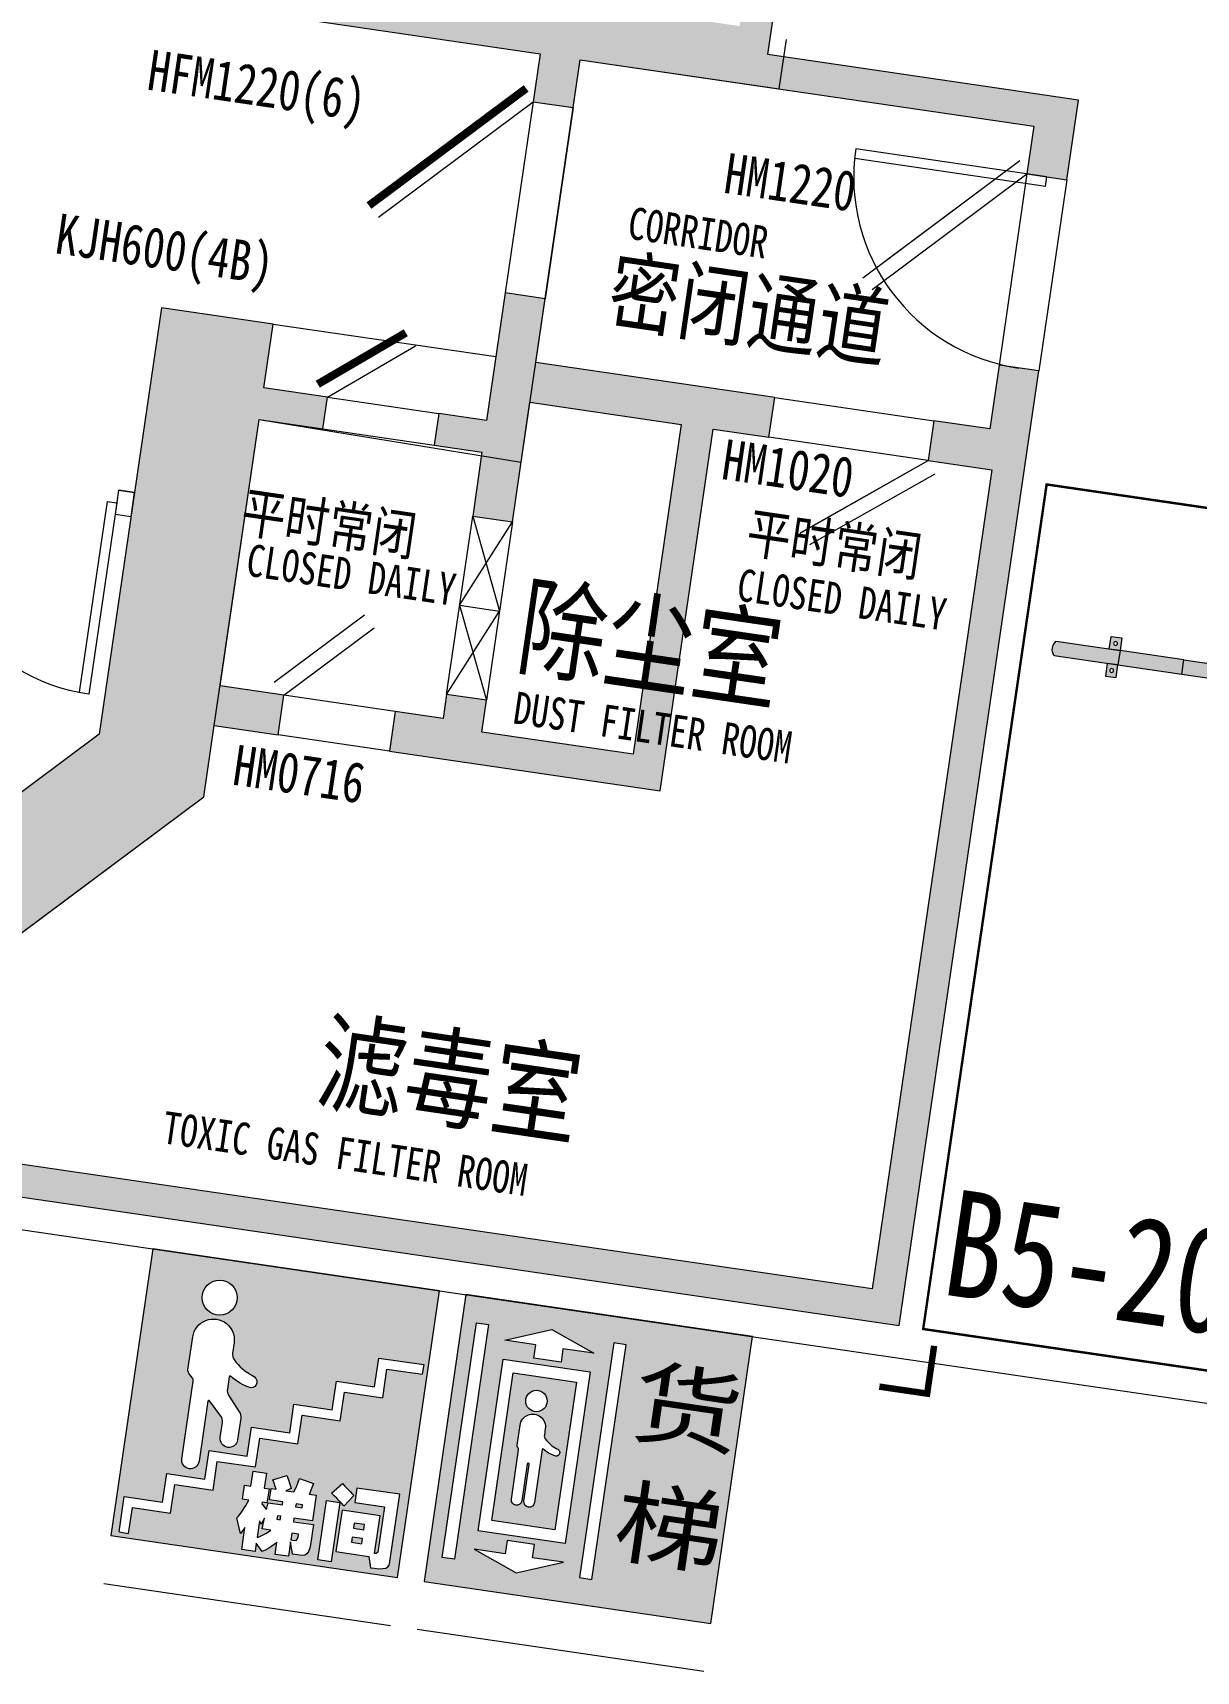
# Model space of a CAD drawing. Header units: inches. Extents: x -414268 to 632271, y -366004 to 318730.
# Drawn here: x -250491 to -243262, y 193928 to 204102 of the extents above; entities that cross this region are included whole.
import ezdxf

# ---------------------------------------------------------------- set-up
doc = ezdxf.new("R2010")
doc.units = ezdxf.units.IN
doc.header["$LTSCALE"] = 1200
doc.header["$MEASUREMENT"] = 0
doc.layers.get('0').update_dxf_attribs({"linetype": 'CONTINUOUS', "lineweight": 0})
for name, color, linetype, lineweight in [('0--PAI--', 7, 'CONTINUOUS', 0), ('0--PAI--BLUE', 5, 'CONTINUOUS', 0), ('0--底牌颜色', 5, 'CONTINUOUS', 0), ('0--挡车架', 7, 'CONTINUOUS', 0), ('0--灯箱字(黄底黑字)', 7, 'CONTINUOUS', 0), ('0--立面标', 7, 'CONTINUOUS', 0), ('0--路缘线', 1, 'CONTINUOUS', 0), ('0－－车位', 4, 'CONTINUOUS', 0), ('0－－车位号码', 7, 'CONTINUOUS', 0), ('7', 7, 'CONTINUOUS', 0), ('COL-HATCH', 7, 'CONTINUOUS', 0), ('COLUMN', 7, 'CONTINUOUS', 0), ('EN-TEXT', 7, 'CONTINUOUS', 0), ('HATCH', 7, 'CONTINUOUS', 0), ('PUB_TEXT', 7, 'CONTINUOUS', 0), ('RF-DOOR', 7, 'CONTINUOUS', 0), ('WALL', 7, 'CONTINUOUS', 0), ('WINDOW', 7, 'CONTINUOUS', 0), ('WINDOW_TEXT', 7, 'CONTINUOUS', 0)]:
    doc.layers.add(name, color=color, linetype=linetype, lineweight=lineweight)
doc.styles.add('-文鼎特粗黑简', font='simhei.ttf', dxfattribs={"width": 0.5})
doc.styles.add('-黑体', font='simhei.ttf', dxfattribs={"width": 0.8})

# ---------------------------------------------------------------- blocks, each defined once
blk = doc.blocks.new('_A1OSQ')
for p, q in [((0.44999999999982, 0), (0.44999999999982, 0.9969278574199233)), ((0.4999999999998, 0), (0.4999999999998, 1.0000000000004)), ((0.44999999999982, 0), (0.4999999999998, 0))]:
    blk.add_line(p, q)
blk.add_arc((0.5000000000002001, 0), 1.0000000000004, 90.0000000000229, 180)
blk = doc.blocks.new('_A1LBT')
for p, q in [((0.44999999999982, 0), (0.44999999999982, 0.9969278574199233)), ((0.4999999999998, 0), (0.4999999999998, 1.0000000000004)), ((0.44999999999982, 0), (0.4999999999998, 0))]:
    blk.add_line(p, q)
blk.add_arc((0.5000000000002001, 0), 1.0000000000004, 90.0000000000229, 180)
blk = doc.blocks.new('A$C6F4820FC')
at = {"layer": '0--挡车架'}
h = blk.add_hatch(color=256, dxfattribs=at)
h.paths.add_polyline_path([(1617.474230922457, 169.3952663332057), (1684.499301437642, 169.3952663332057), (1684.499301437642, 248.7905199443812), (1617.474230922457, 248.7905199443812)])
h.paths.add_polyline_path([(1638.848788944474, 209.0928931387934, -1), (1663.124743415625, 209.0928931387934, -1)], flags=16)
h.paths.add_polyline_path([(1617.474230922457, 1.272001827601343e-05), (1684.499301437642, 1.272001827601343e-05), (1684.499301437642, 79.39526633119387), (1617.474230922457, 79.39526633119384)])
h.paths.add_polyline_path([(1638.848788944473, 39.69763952560606, -1), (1663.124743415624, 39.69763952560606, -1)], flags=16)
h.paths.add_polyline_path([(351.069134268579, 248.7905199443813), (351.0691342685791, 169.3952663332057), (418.0942047837639, 169.3952663332057), (418.0942047837638, 248.7905199443812)])
h.paths.add_polyline_path([(396.7196467617473, 209.0928931387934, 1), (372.4436922905957, 209.0928931387934, 1)], flags=16)
h.paths.add_polyline_path([(418.0942047837639, 79.39526633119387), (351.0691342685791, 79.39526633119387), (351.0691342685791, 1.272001827601343e-05), (418.0942047837639, 1.272001827601343e-05)])
h.paths.add_polyline_path([(372.4436922905957, 39.69763952560606, -1), (396.7196467617473, 39.69763952560606, -1)], flags=16)
h = blk.add_hatch(color=256, dxfattribs=at)
h.paths.add_polyline_path([(2017.784217856827, 79.3952663297232, 0.3952043560108401), (2017.78421785311, 169.3952663332057), (1617.474230922457, 169.3952663332057), (1617.474230922458, 79.39526633119387), (1684.499301437642, 79.39526633119385)])
h.paths.add_polyline_path([(818.9364171714836, 169.3952663332057), (818.9364171714836, 79.39526633119385), (1216.632018534735, 79.39526633119385), (1216.632018534736, 169.3952663332057)])
h.paths.add_polyline_path([(418.094204783764, 79.39526633119385), (418.0942047837638, 169.3952663332057), (351.0691342685791, 169.3952663332057), (17.78421785310638, 169.395266333202, 0.3952043560108128), (17.78421784939219, 79.39526632972411)])
h = blk.add_hatch(color=40, dxfattribs=at)
h.paths.add_polyline_path([(1216.632018534736, 169.3952663332056), (1216.632018534735, 79.39526633119385), (1617.474230922457, 79.39526633119385), (1617.474230922457, 169.3952663332056)])
h.paths.add_polyline_path([(818.9364171714836, 79.39526633119385), (818.9364171714836, 169.3952663332057), (418.0942047837639, 169.3952663332057), (418.0942047837639, 79.39526633119385)])
for p, q in [((17.78421785310638, 169.395266333202), (418.0942047837639, 169.3952663332057)), ((818.9364171714838, 169.3952663332057), (1216.632018534736, 169.3952663332057)), ((1617.474230922457, 169.3952663332057), (2017.78421785311, 169.3952663332057)), ((17.78421784939155, 79.39526632972411), (418.0942047837639, 79.39526633119385)), ((818.9364171714838, 79.39526633119385), (1216.632018534735, 79.39526633119385)), ((1617.474230922457, 79.39526633119385), (2017.784217856827, 79.3952663297232))]:
    blk.add_line(p, q, dxfattribs=at)
for points in [[(418.0942047837639, 169.3952663332057), (351.0691342685791, 169.3952663332057), (351.0691342685791, 248.7905199443812), (418.0942047837639, 248.7905199443812)], [(1617.474230922457, 169.3952663332057), (1684.499301437642, 169.3952663332057), (1684.499301437642, 248.7905199443812), (1617.474230922457, 248.7905199443812)], [(418.0942047837639, 79.39526633119385), (351.0691342685791, 79.39526633119385), (351.0691342685791, 1.272001827601343e-05), (418.0942047837639, 1.272001827601343e-05)], [(1617.474230922457, 79.39526633119385), (1684.499301437642, 79.39526633119385), (1684.499301437642, 1.272001827601343e-05), (1617.474230922457, 1.272001827601343e-05)]]:
    blk.add_lwpolyline(points, close=True, dxfattribs=at)
at = {"layer": '0--挡车架', "color": 0}
for points in [[(818.9364171714838, 169.3952663332057), (818.9364171714838, 79.39526633119385), (418.0942047837639, 79.39526633119385), (418.0942047837639, 169.3952663332057)], [(1617.474230922457, 169.3952663332057), (1617.474230922457, 79.39526633119385), (1216.632018534735, 79.39526633119385), (1216.632018534736, 169.3952663332057)]]:
    blk.add_lwpolyline(points, close=True, dxfattribs=at)
at = {"layer": '0--挡车架'}
for centre in [(384.5816695261715, 209.0928931387934), (1650.986766180049, 209.0928931387934), (384.5816695261715, 39.69763952560606), (1650.986766180049, 39.69763952560606)]:
    blk.add_circle(centre, 12.13797723557582, dxfattribs=at)
for centre, start, end in [((65.82469069586296, 124.3952663294804), 136.8717046789877, 223.1282953162828), ((1969.743745010358, 124.3952663294804), 316.871704683716, 43.12829532101674)]:
    blk.add_arc(centre, 65.82466886578737, start, end, dxfattribs=at)
blk = doc.blocks.new('A$C001A7B1A')
at = {"layer": '0－－车位', "const_width": 15}
blk.add_lwpolyline([(2407.499988817268, 5307.500045389108), (7.499988817267877, 5307.500045389108), (7.499988817267877, 7.500045389109687), (2407.499988817268, 7.500045389109687)], close=True, dxfattribs=at)
at = {"layer": '0--挡车架'}
blk.add_blockref('A$C6F4820FC', (189.7157709641579, 883.1047790596294), dxfattribs=at)
blk = doc.blocks.new('A$C345525A8')
at = {"layer": '0--PAI--BLUE'}
h = blk.add_hatch(color=256, dxfattribs=at)
h.paths.add_polyline_path([(2.405579289188609e-05, 700.0000090901085), (2.405579289188609e-05, 100.0000090901085), (600.0000240557929, 100.0000090901085), (600.0000240557929, 700.0000090901085)])
h.paths.add_polyline_path([(590.0000240557929, 544.0000090901049), (496.0000240557856, 544.0000090901049), (496.0000240557856, 484.0000090901049), (416.0000240557856, 484.0000090901049), (416.0000240557856, 424.0000090901049), (336.0000240557856, 424.0000090901049), (336.0000240557856, 364.0000090901049), (256.0000240557856, 364.0000090901049), (256.0000240557856, 304.0000090901049), (176.0000240557856, 304.0000090901049), (176.0000240557856, 244.0000090901049), (96.00002405578562, 244.0000090901049), (96.00002405578562, 184.0000090901049), (16.00002405578562, 184.0000090901049), (16.00002405578562, 110.0000090901085), (36.00002405578562, 110.0000090901085), (36.00002405578562, 164.0000090901049), (116.0000240557856, 164.0000090901049), (116.0000240557856, 224.0000090901049), (196.0000240557856, 224.0000090901049), (196.0000240557856, 284.0000090901049), (276.0000240557856, 284.0000090901049), (276.0000240557856, 344.0000090901049), (356.0000240557856, 344.0000090901049), (356.0000240557856, 404.0000090901049), (436.0000240557856, 404.0000090901049), (436.0000240557856, 464.0000090901049), (516.0000240557856, 464.0000090901049), (516.0000240557856, 524.0000090901049), (590.0000240557929, 524.0000090901049)], flags=16)
h.paths.add_polyline_path([(431.6730947455653, 236.7470913468824), (459.4488462519075, 236.7470913468824), (459.4488462519075, 112.1682407861699), (431.6730947455726, 112.1682407861699)], flags=16)
h.paths.add_polyline_path([(466.2837170414277, 134.8541948960592), (535.1656418067068, 134.8541948960592), (541.8066155525448, 112.1682407861699), (549.950291386871, 112.1682407861699), (559.5966693096634, 112.6045091344349), (567.3525510566396, 113.9133141792372), (573.2664108886966, 116.0946559205731), (577.2897745449445, 119.1485343584427), (579.4711162862804, 123.0264752319272), (579.9073846345418, 126.1773021916342), (579.9073846345418, 271.2122908599849), (490.0845791524407, 271.2122908599849), (490.0845791524407, 240.7704550031231), (552.1316331281996, 240.7704550031231), (552.1316331281996, 146.0032749073289), (549.3201259949274, 142.6585509039469), (545.975401991549, 142.6585509039469), (545.9754019915417, 221.2838021138596), (466.2837170414277, 221.2838021138596)], flags=16)
h.paths.add_polyline_path([(446.166898760217, 248.8171823156081), (439.8167705798842, 253.42223710287), (458.9641036427201, 276.2051397345967), (465.1688090402968, 271.5516106864161), (471.9552055688982, 266.3648647681257), (477.6751683572875, 261.90523276362), (482.280223144553, 258.1727146728881), (485.7218956697689, 255.2642590177747), (468.9498013919438, 230.4454374274719), (467.8833676517388, 231.3664483849243), (462.9874672989608, 235.5837090848363), (457.752247119759, 239.8979183065894), (452.177707114126, 244.30907605018)], flags=16)
h.paths.add_polyline_path([(300.3563219171774, 210.0862478416711), (301.3742813964636, 209.2621854060562), (305.833913400973, 205.2872960107343), (311.3599791456872, 199.9551273096913), (312.523361407737, 214.5943541070992), (342.4804546554078, 214.5943541070992), (342.4804546554078, 220.7505852437571), (314.3653833226417, 220.7505852437571), (314.3653833226417, 244.5999216156924), (325.1751435074766, 244.5999216156924), (322.3151621132856, 250.1259873604067), (318.8734895880625, 256.3306927579833), (315.189445758253, 262.7292951992349), (342.6258774381567, 276.2051397345967), (342.7228259599942, 276.0597169518405), (347.2309322254296, 267.7221440738467), (350.9149760552391, 260.7903247624927), (353.7749574494374, 255.1673104959373), (355.7624021470983, 250.9015755351065), (345.6312816151185, 244.5999216156924), (361.9186332837562, 244.5999216156924), (363.8576037204912, 249.8836160558167), (365.7480998963147, 256.0883214533933), (366.6691108537707, 259.2876226740154), (368.2687614640818, 265.9285964198607), (369.9168863353116, 273.8783752105046), (399.7285568002335, 267.7221440738467), (399.6800825393148, 267.479772769253), (398.1773804508412, 260.2086336314678), (396.5777298405301, 253.3252885810325), (394.8811307083815, 246.7327890961096), (394.2024910555192, 244.5999216156924), (408.8417178529198, 244.5999216156924), (408.8417178529198, 190.7934919960826), (370.25620616175, 190.7934919960826), (370.25620616175, 183.2799815537037), (412.1864418563055, 183.2799815537073), (412.1864418563055, 140.8165289890421), (411.7986477689556, 133.7392868949319), (410.2474714195632, 126.6135705399029), (407.4359642862837, 121.3783503606974), (403.412600630043, 118.0821006182341), (398.2258547117526, 116.6763470515943), (378.0605621696304, 116.6763470515943), (370.25620616175, 141.1558488154697), (370.25620616175, 110.8594357413676), (342.4804546554078, 110.8594357413676), (342.4804546554078, 136.6477425500452), (339.8143703048845, 133.351492807582), (337.6330285635486, 130.9762540225711), (333.0279737762903, 126.4196734962279), (327.7442793361624, 121.8630929698811), (321.878893765017, 117.3549867044567), (315.3348685410092, 112.8468804390286), (300.3563219171774, 128.1647468892952), (300.3563219171774, 110.8594357413676), (272.5805704108352, 110.8594357413676), (272.5805704108352, 156.6676123094112), (271.9504050188916, 155.5042300473688), (268.6056810155133, 149.396473171626), (265.0670599684527, 142.9978707303781), (253.2878145652503, 174.3122432837699), (255.7600018720914, 178.4325554618481), (259.5409942237384, 185.0735292076934), (262.8857182271167, 191.4236573880262), (265.7941738822337, 197.4829400028466), (268.2663611890821, 203.2998513130733), (269.8175375384744, 207.2747407083953), (272.0958278016478, 214.1096114979118), (259.1047258754697, 214.1096114979118), (259.1047258754697, 243.2426423099714), (272.5805704108352, 243.2426423099714), (272.5805704108352, 274.7509119070382), (300.3563219171774, 274.7509119070382), (300.3563219171774, 243.2426423099714), (310.3420196663938, 243.2426423099714), (310.3420196663938, 214.1096114979118), (300.3563219171701, 214.1096114979118)], flags=16)
h.paths.add_polyline_path([(495.3682735925686, 187.9819848628067), (516.8423711794894, 187.9819848628067), (516.8423711794894, 198.7917450476452), (495.3682735925686, 198.7917450476452)], flags=0)
h.paths.add_polyline_path([(495.3682735925686, 158.6550570070722), (516.8423711794894, 158.6550570070722), (516.8423711794894, 169.4648171919143), (495.3682735925686, 169.4648171919143)], flags=0)
h.paths.add_polyline_path([(383.7320506971009, 220.7505852437571), (370.25620616175, 220.7505852437571), (370.25620616175, 214.5943541070992), (383.7320506971082, 214.5943541070992)], flags=0)
h.paths.add_polyline_path([(384.4106903499633, 152.304928826743), (384.4106903499633, 159.4791194426907), (370.25620616175, 159.4791194426907), (370.25620616175, 145.3246352544666), (377.4303967776941, 145.3246352544666), (382.1808743477159, 146.6819145601876)], flags=0)
h.paths.add_polyline_path([(335.1608412567002, 183.2799815537073), (342.4804546554078, 183.2799815537073), (342.4804546554078, 190.7934919960826), (335.7910066486511, 190.7934919960826)], flags=0)
h.paths.add_polyline_path([(308.4999977514963, 159.4791194426907), (310.0026998399699, 181.7772794652301), (305.0098509653544, 168.7861775390556), (304.5251083561743, 169.4648171919143), (300.3563219171774, 175.1363057193848), (300.3563219171774, 139.847043770671), (305.4945935745418, 142.9493964694593), (311.9901445376308, 147.2151314302937), (317.4192617605077, 151.1415465646969), (321.8304195040982, 154.8255903945064), (326.338525769519, 159.4791194426907)], flags=0)
edge = h.paths.add_edge_path(flags=16)
edge.add_line((158.7598999313486, 404.2981192661282), (158.7598999313486, 278.7236530746231))
edge.add_arc((140.6158999313411, 278.7236530746231), 18.14400000000387, -180, 0, ccw=False)
edge.add_line((122.4718999313336, 278.7236530746231), (122.4718999313336, 441.2037816170305))
edge.add_arc((113.4718999313336, 441.2037816170305), 9, 359.9999999999971, 404.9999999999749)
edge.add_line((119.8358609620191, 447.5677426477087), (111.225653560643, 456.1779500490811))
edge.add_arc((117.5896145913284, 462.541911079752), 8.999999999997097, 179.9999999999645, 224.9999999999555, ccw=False)
edge.add_line((108.5896145913284, 462.5419110797593), (108.5896145913284, 531.6818303194341))
edge.add_arc((151.8187572613388, 531.6818303194304), 43.22914267000306, -5.5138116294983774e-12, 179.9999999999956, ccw=False)
edge.add_line((195.0478999313345, 531.6818303194268), (195.0478999313345, 509.8407526930168))
edge.add_arc((213.0478999313054, 509.8407526931078), 17.99999999996362, 180.0000000002891, 223.7430230016594)
edge.add_arc((278.242311893955, 572.2356126503437), 108.2409546726554, 223.7430230013552, 251.0649638547712)
edge.add_arc((240.5128038934417, 457.2642605388428), 12.85450880957776, -80.86321042777348, 78.30440369579571, ccw=False)
edge.add_arc((262.822028152812, 560.0014307051206), 117.1944986343046, 236.3285316040484, 260.0409935117252, ccw=False)
edge.add_arc((196.8478999313083, 460.9706016131749), 1.79999999998124, 56.3285316037433, 179.9999999997503)
edge.add_line((195.04789993132, 460.9706016131859), (195.0478999313273, 434.9401547012421))
edge.add_arc((213.0478999313345, 434.9401547012385), 18, 179.9999999999874, 220.7429166670534)
edge.add_line((199.4102777338267, 423.1921650520198), (226.0638219926914, 392.2514698624618))
edge.add_arc((213.335899931335, 379.5235478011055), 17.99999999999999, -1.1311840353300795e-11, 44.99999999999028, ccw=False)
edge.add_line((231.335899931335, 379.5235478011018), (231.335899931335, 333.977766748445))
edge.add_arc((213.1918999313348, 333.9777667484414), 18.14399999999659, -179.99999999999466, 5.115907697472721e-12, ccw=False)
edge.add_line((195.0478999313345, 333.9777667484414), (195.0478999313127, 364.8998595557241))
edge.add_arc((177.04789993132, 364.8998595557059), 18, 4.99389492385525e-11, 45.0000000000233)
edge.add_line((189.7758219926691, 377.6277816170696), (161.8326921374755, 405.5709114722631))
edge.add_arc((160.5598999313443, 404.2981192661282), 1.799999999996751, 45.0000000000998, 180.0000000000109)
edge = h.paths.add_edge_path(flags=16)
edge.add_arc((151.8187572613388, 620.1989729894267), 36.2879999999912, 0, 360)
at = {"layer": '0--PAI--'}
for p, q in [((590.0000240557929, 544.0000090901049), (590.0000240557929, 524.0000090901049)), ((16.00002405578562, 110.0000090901085), (36.00002405578562, 110.0000090901085))]:
    blk.add_line(p, q, dxfattribs=at)
for points in [[(2.405579289188609e-05, 700.0000090901085), (2.405579289188609e-05, 100.0000090901085), (600.0000240557929, 100.0000090901085), (600.0000240557929, 700.0000090901085)], [(300.3563219171774, 210.0862478416711), (301.3742813964636, 209.2621854060562), (305.833913400973, 205.2872960107343), (311.3599791456872, 199.9551273096913), (312.523361407737, 214.5943541070992), (342.4804546554078, 214.5943541070992), (342.4804546554078, 220.7505852437571), (314.3653833226417, 220.7505852437571), (314.3653833226417, 244.5999216156924), (325.1751435074766, 244.5999216156924), (322.3151621132856, 250.1259873604067), (318.8734895880625, 256.3306927579833), (315.189445758253, 262.7292951992349), (342.6258774381567, 276.2051397345967), (342.7228259599942, 276.0597169518405), (347.2309322254296, 267.7221440738467), (350.9149760552391, 260.7903247624927), (353.7749574494374, 255.1673104959373), (355.7624021470983, 250.9015755351065), (345.6312816151185, 244.5999216156924), (361.9186332837562, 244.5999216156924), (363.8576037204912, 249.8836160558167), (365.7480998963147, 256.0883214533933), (366.6691108537707, 259.2876226740154), (368.2687614640818, 265.9285964198607), (369.9168863353116, 273.8783752105046), (399.7285568002335, 267.7221440738467), (399.6800825393148, 267.479772769253), (398.1773804508412, 260.2086336314678), (396.5777298405301, 253.3252885810325), (394.8811307083815, 246.7327890961096), (394.2024910555192, 244.5999216156924), (408.8417178529198, 244.5999216156924), (408.8417178529198, 190.7934919960826), (370.25620616175, 190.7934919960826), (370.25620616175, 183.2799815537037), (412.1864418563055, 183.2799815537073), (412.1864418563055, 140.8165289890421), (411.7986477689556, 133.7392868949319), (410.2474714195632, 126.6135705399029), (407.4359642862837, 121.3783503606974), (403.412600630043, 118.0821006182341), (398.2258547117526, 116.6763470515943), (378.0605621696304, 116.6763470515943), (370.25620616175, 141.1558488154697), (370.25620616175, 110.8594357413676), (342.4804546554078, 110.8594357413676), (342.4804546554078, 136.6477425500452), (339.8143703048845, 133.351492807582), (337.6330285635486, 130.9762540225711), (333.0279737762903, 126.4196734962279), (327.7442793361624, 121.8630929698811), (321.878893765017, 117.3549867044567), (315.3348685410092, 112.8468804390286), (300.3563219171774, 128.1647468892952), (300.3563219171774, 110.8594357413676), (272.5805704108352, 110.8594357413676), (272.5805704108352, 156.6676123094112), (271.9504050188916, 155.5042300473688), (268.6056810155133, 149.396473171626), (265.0670599684527, 142.9978707303781), (253.2878145652503, 174.3122432837699), (255.7600018720914, 178.4325554618481), (259.5409942237384, 185.0735292076934), (262.8857182271167, 191.4236573880262), (265.7941738822337, 197.4829400028466), (268.2663611890821, 203.2998513130733), (269.8175375384744, 207.2747407083953), (272.0958278016478, 214.1096114979118), (259.1047258754697, 214.1096114979118), (259.1047258754697, 243.2426423099714), (272.5805704108352, 243.2426423099714), (272.5805704108352, 274.7509119070382), (300.3563219171774, 274.7509119070382), (300.3563219171774, 243.2426423099714), (310.3420196663938, 243.2426423099714), (310.3420196663938, 214.1096114979118), (300.3563219171701, 214.1096114979118)], [(446.166898760217, 248.8171823156081), (439.8167705798842, 253.42223710287), (458.9641036427201, 276.2051397345967), (465.1688090402968, 271.5516106864161), (471.9552055688982, 266.3648647681257), (477.6751683572875, 261.90523276362), (482.280223144553, 258.1727146728881), (485.7218956697689, 255.2642590177747), (468.9498013919438, 230.4454374274719), (467.8833676517388, 231.3664483849243), (462.9874672989608, 235.5837090848363), (457.752247119759, 239.8979183065894), (452.177707114126, 244.30907605018)], [(466.2837170414277, 134.8541948960592), (535.1656418067068, 134.8541948960592), (541.8066155525448, 112.1682407861699), (549.950291386871, 112.1682407861699), (559.5966693096634, 112.6045091344349), (567.3525510566396, 113.9133141792372), (573.2664108886966, 116.0946559205731), (577.2897745449445, 119.1485343584427), (579.4711162862804, 123.0264752319272), (579.9073846345418, 126.1773021916342), (579.9073846345418, 271.2122908599849), (490.0845791524407, 271.2122908599849), (490.0845791524407, 240.7704550031231), (552.1316331281996, 240.7704550031231), (552.1316331281996, 146.0032749073289), (549.3201259949274, 142.6585509039469), (545.975401991549, 142.6585509039469), (545.9754019915417, 221.2838021138596), (466.2837170414277, 221.2838021138596)], [(383.7320506971009, 220.7505852437571), (370.25620616175, 220.7505852437571), (370.25620616175, 214.5943541070992), (383.7320506971082, 214.5943541070992)], [(431.6730947455653, 236.7470913468824), (459.4488462519075, 236.7470913468824), (459.4488462519075, 112.1682407861699), (431.6730947455726, 112.1682407861699)], [(308.4999977514963, 159.4791194426907), (310.0026998399699, 181.7772794652301), (305.0098509653544, 168.7861775390556), (304.5251083561743, 169.4648171919143), (300.3563219171774, 175.1363057193848), (300.3563219171774, 139.847043770671), (305.4945935745418, 142.9493964694593), (311.9901445376308, 147.2151314302937), (317.4192617605077, 151.1415465646969), (321.8304195040982, 154.8255903945064), (326.338525769519, 159.4791194426907)], [(335.1608412567002, 183.2799815537073), (342.4804546554078, 183.2799815537073), (342.4804546554078, 190.7934919960826), (335.7910066486511, 190.7934919960826)], [(495.3682735925686, 187.9819848628067), (516.8423711794894, 187.9819848628067), (516.8423711794894, 198.7917450476452), (495.3682735925686, 198.7917450476452)], [(384.4106903499633, 152.304928826743), (384.4106903499633, 159.4791194426907), (370.25620616175, 159.4791194426907), (370.25620616175, 145.3246352544666), (377.4303967776941, 145.3246352544666), (382.1808743477159, 146.6819145601876)], [(495.3682735925686, 158.6550570070722), (516.8423711794894, 158.6550570070722), (516.8423711794894, 169.4648171919143), (495.3682735925686, 169.4648171919143)]]:
    blk.add_lwpolyline(points, close=True, dxfattribs=at)
for points in [[(16.00002405578562, 110.0000090901085), (16.00002405578562, 184.0000090901049), (96.00002405578562, 184.0000090901049), (96.00002405578562, 244.0000090901049), (176.0000240557856, 244.0000090901049), (176.0000240557856, 304.0000090901049), (256.0000240557856, 304.0000090901049), (256.0000240557856, 364.0000090901049), (336.0000240557856, 364.0000090901049), (336.0000240557856, 424.0000090901049), (416.0000240557856, 424.0000090901049), (416.0000240557856, 484.0000090901049), (496.0000240557856, 484.0000090901049), (496.0000240557856, 544.0000090901049), (590.0000240557929, 544.0000090901049)], [(36.00002405578562, 110.0000090901085), (36.00002405578562, 164.0000090901049), (116.0000240557856, 164.0000090901049), (116.0000240557856, 224.0000090901049), (196.0000240557856, 224.0000090901049), (196.0000240557856, 284.0000090901049), (276.0000240557856, 284.0000090901049), (276.0000240557856, 344.0000090901049), (356.0000240557856, 344.0000090901049), (356.0000240557856, 404.0000090901049), (436.0000240557856, 404.0000090901049), (436.0000240557856, 464.0000090901049), (516.0000240557856, 464.0000090901049), (516.0000240557856, 524.0000090901049), (590.0000240557929, 524.0000090901049)]]:
    blk.add_lwpolyline(points, dxfattribs=at)
blk.add_lwpolyline([(158.7598999313486, 404.2981192661282), (158.7598999313486, 278.7236530746231, -0.9999999999999999), (122.4718999313336, 278.7236530746231), (122.4718999313336, 441.2037816170305, 0.1989123673795435), (119.8358609620191, 447.5677426477087), (111.225653560643, 456.1779500490811, -0.1989123673795669), (108.5896145913284, 462.5419110797593), (108.5896145913284, 531.6818303194341, -1.00000000000001), (195.0478999313345, 531.6818303194268), (195.0478999313418, 509.8407526930168, 0.1932169226587883), (200.0438329910248, 497.3951011227182, 0.1197824476978169), (243.1185675033412, 469.8518890980595, -0.8329292141941118), (242.5539977271983, 444.5728490937508, -0.1038359205590681), (197.8458740575152, 462.4686161803111, 0.5989112694497052), (195.04789993132, 460.9706016131859), (195.0478999313345, 434.9401547012421, 0.1796712742229802), (199.4102777338267, 423.1921650520198), (226.0638219926914, 392.2514698624618, -0.1989123673796645), (231.335899931335, 379.5235478011018), (231.335899931335, 333.977766748445, -0.9999999999999999), (195.0478999313345, 333.9777667484414), (195.04789993132, 364.8998595557241, 0.198912367379534), (189.7758219926691, 377.6277816170696), (161.8326921374755, 405.5709114722631, 0.6681786379189388)], format="xyb", close=True, dxfattribs=at)
blk.add_circle((151.8187572613388, 620.1989729894267), 36.2879999999912, dxfattribs=at)
at = {"layer": '7'}
blk.add_lwpolyline([(2.405579289188609e-05, 9.09010850591585e-06), (600.0000240557929, 9.09010850591585e-06)], dxfattribs=at)
blk = doc.blocks.new('A$C02CB3142')
at = {"layer": '0--底牌颜色'}
h = blk.add_hatch(color=256, dxfattribs=at)
h.paths.add_polyline_path([(2083.408075451676, 67106.32013812407), (2083.408075463609, 65306.32013812612), (3883.408075461455, 65306.32013813799), (3883.408075449639, 67106.32013813594)])
h.paths.add_polyline_path([(2363.196242969541, 66860.98342176815), (2643.140101779543, 66968.499108637), (2923.083960590942, 66860.98342177185), (2728.495353014616, 66860.98342177055), (2728.49535301514, 66777.05594722895), (2557.784850546392, 66777.05594722783), (2557.784850545868, 66860.98342176943)], flags=16)
h.paths.add_polyline_path([(2841.421452817682, 65741.75963706446), (2444.858750757528, 65741.75963706184), (2444.858750751475, 66668.689218235), (2841.42145281157, 66668.68921823762)], flags=0)
edge = h.paths.add_edge_path(flags=0)
edge.add_arc((2816.087678563908, 66405.8406820178), 214.8565808293658, 236.3285316043967, 258.7037237441423, ccw=False)
edge.add_arc((2695.135110159019, 66224.28416201529), 3.300000000009924, 56.32853160439507, 180.0000000002527)
edge.add_line((2691.835110159009, 66224.28416201528), (2691.835110161221, 65890.16475636164))
edge.add_arc((2658.571110161283, 65890.16475636142), 33.26399999993737, -179.99999999962404, 3.76019215764245e-10, ccw=False)
edge.add_line((2625.307110161346, 65890.1647563612), (2625.307110159774, 66120.38461104536))
edge.add_arc((2619.110012641439, 66120.38461104533), 6.197097518335795, 2.690818803320932e-10, 180.0000000004036)
edge.add_line((2612.912915123103, 66120.38461104529), (2612.912915124616, 65890.1647563611))
edge.add_arc((2579.64891512465, 65890.1647563609), 33.26399999996647, -179.99999999962404, 3.510081114654895e-10, ccw=False)
edge.add_line((2546.384915124683, 65890.16475636068), (2546.384915122704, 66201.0605074017))
edge.add_arc((2531.384915122687, 66201.06050740159), 15.00000000001683, 3.890895523277639e-10, 45.0000000004262)
edge.add_line((2541.991516840411, 66211.66710911947), (2538.160991813056, 66215.49763414677))
edge.add_arc((2549.82825370251, 66227.16489603641), 16.4999999999568, 180.0000000004548, 225.0000000004589, ccw=False)
edge.add_line((2533.328253702552, 66227.16489603628), (2533.328253701678, 66353.92141464222))
edge.add_arc((2612.581681929936, 66353.92141464274), 79.25342822825769, 3.681748239614535e-10, 180.0000000003787, ccw=False)
edge.add_line((2691.835110158194, 66353.92141464325), (2691.835110158485, 66313.87943899487))
edge.add_arc((2724.83511015838, 66313.87943899525), 32.99999999989495, 180.0000000006569, 223.7430230020235)
edge.add_arc((2844.35819875574, 66428.27001558412), 198.4417502329711, 223.7430230017061, 251.2405663442963)
edge.add_arc((2779.003841837973, 66217.50762697427), 22.91398831790696, -102.61090736639761, 86.15536940955388, ccw=False)
edge = h.paths.add_edge_path(flags=0)
edge.add_arc((2612.581681928888, 66516.20284287089), 66.52799999990815, 0, 360)
h.paths.add_polyline_path([(2363.196242978214, 65549.46543352763), (2643.140101789613, 65441.94974666249), (2923.083960599673, 65549.46543353131), (2728.495353023289, 65549.46543353003), (2728.495353022707, 65633.39290807166), (2557.784850554017, 65633.39290807054), (2557.784850554541, 65549.46543352891)], flags=16)
h.paths.add_polyline_path([(2916.421452818147, 65666.75963706504), (2369.858750758111, 65666.75963706143), (2369.858750751067, 66743.68921823442), (2916.421452810988, 66743.68921823803)], flags=16)
h.paths.add_polyline_path([(2250.068312854739, 65470.19339207733), (2173.655825067777, 65470.19339207685), (2173.655825058115, 66942.44688417451), (2250.068312845018, 66942.446884175)], flags=16)
h.paths.add_polyline_path([(3036.211890724138, 65470.19339208254), (3112.624378511042, 65470.19339208303), (3112.624378501321, 66942.4468841807), (3036.211890714418, 66942.4468841802)], flags=16)
at = {"layer": '0--PAI--'}
for points in [[(2083.408075451676, 67106.32013812407), (2083.408075463609, 65306.32013812612), (3883.408075461455, 65306.32013813799), (3883.408075449639, 67106.32013813594)], [(2363.196242969541, 66860.98342176815), (2643.140101779543, 66968.499108637), (2923.083960590942, 66860.98342177185), (2728.495353014616, 66860.98342177055), (2728.49535301514, 66777.05594722895), (2557.784850546392, 66777.05594722783), (2557.784850545868, 66860.98342176943)], [(2250.068312854739, 65470.19339207733), (2173.655825067777, 65470.19339207685), (2173.655825058115, 66942.44688417451), (2250.068312845018, 66942.446884175)], [(3036.211890724138, 65470.19339208254), (3112.624378511042, 65470.19339208303), (3112.624378501321, 66942.4468841807), (3036.211890714418, 66942.4468841802)], [(2916.421452818147, 65666.75963706504), (2369.858750758111, 65666.75963706143), (2369.858750751067, 66743.68921823442), (2916.421452810988, 66743.68921823803)], [(2841.421452817682, 65741.75963706446), (2444.858750757528, 65741.75963706184), (2444.858750751475, 66668.689218235), (2841.42145281157, 66668.68921823762)], [(2363.196242978214, 65549.46543352763), (2643.140101789613, 65441.94974666249), (2923.083960599673, 65549.46543353131), (2728.495353023289, 65549.46543353003), (2728.495353022707, 65633.39290807166), (2557.784850554017, 65633.39290807054), (2557.784850554541, 65549.46543352891)]]:
    blk.add_lwpolyline(points, close=True, dxfattribs=at)
blk.add_lwpolyline([(2774.001053251792, 66195.14643364941, -0.09794157306994242), (2696.964729390398, 66227.0305220551, 0.5989112694484939), (2691.835110159009, 66224.28416201528), (2691.835110161221, 65890.16475636164, -0.9999999999999999), (2625.307110161346, 65890.1647563612), (2625.307110159774, 66120.38461104536, 0.9999999999999999), (2612.912915123103, 66120.38461104529), (2612.912915124616, 65890.1647563611, -0.9999999999999999), (2546.384915124683, 65890.16475636068), (2546.384915122704, 66201.0605074017, 0.1989123673797559), (2541.991516840411, 66211.66710911947), (2538.160991813056, 66215.49763414677, -0.1989123673796662), (2533.328253702552, 66227.16489603628), (2533.328253701678, 66353.92141464222, -1.000000000000009), (2691.835110158194, 66353.92141464325), (2691.835110158485, 66313.87943899487, 0.1932169226587637), (2700.994320768048, 66291.06241111609, 0.120559723050095), (2780.540250382095, 66240.37004831189, -1.07958307243308), (2774.001053174143, 66195.14643366492)], format="xyb", dxfattribs=at)
blk.add_circle((2612.581681928888, 66516.20284287089), 66.52799999990815, dxfattribs=at)
at = {"layer": '7'}
blk.add_lwpolyline([(2083.408075465588, 65006.32013812645), (3883.408075463492, 65006.32013813834)], dxfattribs=at)
at = {"layer": '0--灯箱字(黄底黑字)', "color": 7, "true_color": 0xf7f7f7, "style": '-文鼎特粗黑简', "width": 1.2}
for s, p in [('货', (3205.456614686642, 66399.9591815102)), ('梯', (3205.456614686758, 65651.19003504983))]:
    blk.add_text(s, height=416.000000006783, rotation=359.9999999979815, dxfattribs=at).set_placement(p)

msp = doc.modelspace()

# ---------------------------------------------------------------- hatches: boundary and pattern name
at = {"layer": 'COL-HATCH'}
h = msp.add_hatch(color=256, dxfattribs=at)
h.paths.add_polyline_path([(-266235.63537828, 221439.6005536825), (-258886.8239459356, 220364.8263168756), (-258785.5255675827, 221057.4579928354), (-266421.2344338385, 222174.1913918026), (-268216.7200330583, 220836.8816194557), (-268540.4318414908, 218623.4893021434), (-267847.8001655309, 218522.1909237904), (-267566.0475192587, 220448.6858071909)])
h.paths.add_polyline_path([(-248082.4478506471, 219492.1174897339), (-255718.1567168985, 220608.8508887004), (-255819.4550952513, 219916.2192127404), (-248470.6436629166, 218841.4449759349), (-247479.7289164251, 217511.0328349559), (-248142.0740413637, 212982.2217975913), (-256651.548917441, 214226.7447316417), (-256702.1981066174, 213880.4288936617), (-248192.7232305398, 212635.9059596112), (-248554.5031532275, 210162.2214026114), (-249003.1102573621, 207094.8525519317), (-249364.8901800511, 204621.167994932), (-255064.2593993784, 205454.7089368077), (-254232.1655771934, 211144.183417907), (-261742.2718922449, 212242.5472631911), (-262386.2401546314, 207839.3887517317), (-262089.3980077914, 207795.975161009), (-261488.8433361275, 211902.2915256285), (-254572.4213147559, 210890.7548617897), (-255361.1015462186, 205498.1225275304), (-257874.3650561302, 205865.6909289825), (-257925.014245307, 205519.3750910025), (-255550.2770705869, 205172.066365221), (-256382.370892772, 199482.5918841215), (-261824.4769181714, 200278.5077140376), (-260941.7339068098, 206314.2980331169), (-262277.5235675896, 206509.6591913691), (-262190.6963861444, 207103.343485049), (-262487.5385329843, 207146.7570757718), (-262574.3657144298, 206553.0727820919), (-269451.2087828889, 207558.8209671675), (-268403.4941267808, 214722.6114442389), (-268279.0418333762, 215573.5589318467), (-266151.7204943958, 215262.435127733), (-266101.0713052194, 215608.7509657129), (-268921.0243201596, 216021.1731481797), (-269096.1258027411, 214823.9098225918), (-269782.0605361598, 210133.8039025203), (-270898.7939351269, 202498.0950362644), (-269561.4841627801, 200702.6094370448), (-261925.7752965243, 199585.8760380776), (-251420.5923441488, 198049.4779287913), (-251571.0927919875, 197020.4251530794), (-245106.7996833447, 196075.0129927185), (-244239.9749885816, 202001.9611912901), (-244487.3434442816, 202038.139183559), (-244545.2282319118, 201642.3496544388), (-244891.5440698904, 201692.9988436151), (-244927.7220621594, 201445.6303879151), (-244531.9325330378, 201387.7456002847), (-245275.7520540868, 196301.8501510933), (-251344.2556336122, 197189.3775238242), (-251222.6975795886, 198020.5355349762), (-249427.2119803691, 199357.8453073229), (-249362.5345965819, 199800.0794818238), (-248966.7450674605, 199742.1946941933), (-248930.5670751916, 199989.5631498934), (-249326.3566043132, 200047.4479375238), (-249084.6876159569, 201699.8692215993), (-248688.8980868356, 201641.9844339689), (-248659.9556930207, 201839.8791985259), (-249055.7452221414, 201897.7639861593), (-248997.8604345114, 202293.5535152792), (-249690.4921104712, 202394.8518936321), (-250077.8844941687, 199746.0411195876), (-251408.2966351476, 198755.1263730963), (-256085.5287459319, 199439.1782933989), (-255253.4349237469, 205128.6527744983), (-252799.5398432029, 204769.7670911906), (-252661.0135080109, 204749.50741552), (-249415.5393692277, 204274.852156952), (-248722.9076932677, 204173.553778599), (-247337.6443413461, 203970.9570218929), (-247381.0579320691, 203674.114875053), (-247133.689476369, 203637.9368827841), (-247090.2758856462, 203934.779029624), (-244270.2754906684, 203522.3499177588), (-244313.6890813909, 203225.5077709187), (-244066.3206256909, 203189.3297786499), (-243993.9646411529, 203684.0666900497), (-245923.4385956129, 203966.2550297473), (-245583.3654682853, 206291.518513327), (-243532.634294455, 205991.5961309743), (-243489.2207037321, 206288.4382778143), (-245737.8466421226, 206617.3030539821), (-245758.1063177932, 206478.7767187901), (-246099.6172538663, 204143.6821609412), (-248672.2491931456, 204519.9332805378), (-248332.1853767633, 206845.1331001587), (-248310.478581402, 206993.5541735788), (-248706.2681105218, 207051.438961209), (-248257.6610063874, 210118.8078118887), (-247861.8714772676, 210060.923024259), (-247840.1646819062, 210209.3440976786), (-247500.0915545785, 212534.6075812584), (-244927.459615299, 212158.3564616618), (-245267.5327426268, 209833.092978082), (-245289.2395379877, 209684.6719046615), (-245091.3447734283, 209655.729510847), (-244700.6224569238, 212327.3088324064), (-247471.1491607635, 212732.5023458182), (-246745.1380783013, 217696.6318905157)])
h.paths.add_polyline_path([(-261289.2252428263, 206011.3957858597), (-262121.3190650115, 200321.9213047603), (-269173.2883505152, 201353.2819508445), (-270164.2030970067, 202683.6940918232), (-269501.8579720656, 207212.5051291876)], flags=16)
msp.add_hatch(color=256, dxfattribs=at).paths.add_polyline_path([(-246263.5117229377, 201640.9915461671), (-245917.1958849592, 201590.3423569908), (-245881.0178926903, 201837.7108126908), (-247365.2286268902, 202054.7787663043), (-247307.3438392598, 202450.5682954242), (-247554.7122949598, 202486.746287693), (-247670.4818702207, 201695.1672294504), (-247967.3240170607, 201738.5808201731), (-247996.2664108757, 201540.686055616), (-247699.4242640354, 201497.2724648933), (-247757.3090516658, 201101.4829357732), (-247509.9405959687, 201065.3049435047), (-247401.406619162, 201807.4103106049), (-246461.406487502, 201669.933939983), (-246760.9602634885, 199621.7231267873), (-247700.9603951486, 199759.199497409), (-247672.0180013334, 199957.0942619688), (-247919.3864570306, 199993.2722542374), (-247941.0932523918, 199844.8511808178), (-248237.9353992346, 199888.2647715409), (-248274.1133915036, 199640.8963158409), (-246592.0078927394, 199394.8859684116)])
at = {"layer": 'HATCH'}
msp.add_hatch(color=256, dxfattribs=at).paths.add_polyline_path([(-246263.5117229378, 201640.9915461671), (-245917.1958849593, 201590.3423569908), (-245881.0178926903, 201837.7108126908), (-247365.2286268902, 202054.7787663043), (-247307.3438392598, 202450.5682954242), (-247554.7122949599, 202486.7462876931), (-247670.4818702209, 201695.1672294504), (-247967.3240170608, 201738.5808201731), (-247996.2664108757, 201540.686055616), (-247699.4242640354, 201497.2724648933), (-247757.3090516659, 201101.4829357731), (-247509.9405959686, 201065.3049435046), (-247401.4066191619, 201807.4103106049), (-246461.4064875022, 201669.933939983), (-246760.9602634886, 199621.7231267872), (-247700.9603951486, 199759.199497409), (-247672.0180013335, 199957.0942619688), (-247919.3864570306, 199993.2722542374), (-247941.0932523918, 199844.8511808178), (-248237.9353992346, 199888.2647715409), (-248274.1133915035, 199640.8963158408), (-246592.0078927395, 199394.8859684116)])

# ---------------------------------------------------------------- linework, layer by layer
msp.add_lwpolyline([(-251420.5923441492, 198049.4779287401), (-251222.6975795893, 198020.5355349244), (-249427.2119803667, 199357.8453072672), (-249362.5345965785, 199800.0794817681), (-249084.6876159493, 201699.8692215429), (-247455.6736075584, 201436.3576269948), (-247090.2758856337, 203934.7790295632), (-245853.4336035814, 203753.8890677007), (-245808.5728931666, 204060.6259527808)])
at = {"layer": '0--立面标', "const_width": 39.99999999999999}
msp.add_lwpolyline([(-245230.5931560583, 195695.5160675948), (-244933.7510092184, 195652.1024768715), (-244890.337418495, 195948.9446237113)], dxfattribs=at)
at = {"layer": '0--路缘线'}
msp.add_line((-252751.1175720894, 196990.8778423537), (-239545.2152087611, 195059.4956365671), dxfattribs=at)
at = {"layer": 'COLUMN'}
for p, q in [((-245923.4385956129, 203966.2550297472), (-245583.3654682853, 206291.518513327)), ((-248722.9076932676, 204173.5537785991), (-247337.6443413461, 203970.9570218929)), ((-247337.6443413461, 203970.9570218929), (-247381.0579320691, 203674.114875053)), ((-247133.689476369, 203637.9368827841), (-247090.2758856462, 203934.779029624)), ((-247090.2758856462, 203934.779029624), (-244270.2754906684, 203522.3499177588)), ((-243993.964641153, 203684.0666900498), (-245923.4385956129, 203966.2550297472)), ((-244066.3206256909, 203189.3297786499), (-243993.964641153, 203684.0666900498)), ((-247381.0579320691, 203674.114875053), (-247133.689476369, 203637.9368827841)), ((-244270.2754906684, 203522.3499177588), (-244313.6890813909, 203225.5077709187)), ((-244313.6890813909, 203225.5077709187), (-244066.3206256909, 203189.3297786499)), ((-249690.4921104712, 202394.8518936321), (-250077.8844941687, 199746.0411195876)), ((-248997.8604345114, 202293.5535152792), (-249690.4921104712, 202394.8518936321)), ((-249055.7452221414, 201897.7639861593), (-248997.8604345114, 202293.5535152792)), ((-245106.7996833448, 196075.0129927185), (-244239.9749885817, 202001.9611912901)), ((-244487.3434442816, 202038.139183559), (-244545.2282319119, 201642.3496544388)), ((-244239.9749885817, 202001.9611912901), (-244487.3434442816, 202038.139183559)), ((-248659.9556930207, 201839.8791985259), (-249055.7452221414, 201897.7639861593)), ((-248688.8980868356, 201641.9844339689), (-248659.9556930207, 201839.8791985259)), ((-249326.3566043132, 200047.4479375239), (-249084.6876159568, 201699.8692215993)), ((-249084.6876159568, 201699.8692215993), (-248688.8980868356, 201641.9844339689)), ((-244891.5440698904, 201692.9988436151), (-244927.7220621594, 201445.6303879151)), ((-244545.2282319119, 201642.3496544388), (-244891.5440698904, 201692.9988436151)), ((-244927.7220621594, 201445.6303879151), (-244531.9325330379, 201387.7456002847)), ((-244531.9325330379, 201387.7456002847), (-245275.7520540868, 196301.8501510932)), ((-248930.5670751916, 199989.5631498934), (-249326.3566043132, 200047.4479375239)), ((-248966.7450674606, 199742.1946941934), (-248930.5670751916, 199989.5631498934)), ((-250077.8844941687, 199746.0411195876), (-251408.2966351475, 198755.1263730963)), ((-249427.2119803691, 199357.8453073229), (-249362.5345965819, 199800.0794818238)), ((-249362.5345965819, 199800.0794818238), (-248966.7450674606, 199742.1946941934)), ((-251222.6975795887, 198020.5355349761), (-249427.2119803691, 199357.8453073229)), ((-245275.7520540868, 196301.8501510932), (-251344.2556336123, 197189.3775238243)), ((-251571.0927919875, 197020.4251530794), (-245106.7996833448, 196075.0129927185))]:
    msp.add_line(p, q, dxfattribs=at)
msp.add_lwpolyline([(-247307.3438392598, 202450.5682954242), (-247554.7122949599, 202486.7462876931), (-247670.4818702208, 201695.1672294504), (-247967.3240170608, 201738.5808201731), (-247996.2664108757, 201540.686055616), (-247699.4242640354, 201497.2724648933), (-247757.3090516659, 201101.4829357731), (-247509.9405959687, 201065.3049435047), (-247401.406619162, 201807.4103106049), (-246461.406487502, 201669.933939983), (-246760.9602634886, 199621.7231267872), (-247700.9603951486, 199759.199497409), (-247672.0180013334, 199957.0942619688), (-247919.3864570306, 199993.2722542374), (-247941.0932523918, 199844.8511808178), (-248237.9353992346, 199888.2647715409), (-248274.1133915036, 199640.8963158409), (-246592.0078927394, 199394.8859684117), (-246263.5117229377, 201640.9915461671), (-245917.1958849592, 201590.3423569908), (-245881.0178926903, 201837.7108126908), (-247365.2286268902, 202054.7787663043)], close=True, dxfattribs=at)
at = {"layer": 'RF-DOOR'}
for p, q in [((-248242.9836922955, 203147.3605813099), (-247424.9534183276, 203756.6441530696)), ((-248343.446489915, 202957.3106728036), (-247381.0579320691, 203674.114875053)), ((-247381.0579320691, 203674.114875053), (-247554.7122949599, 202486.7462876931)), ((-247133.689476369, 203637.9368827841), (-247307.3438392598, 202450.5682954242)), ((-245334.2887066109, 202580.5703459574), (-244357.5845676492, 203308.0370489363)), ((-245334.2887066109, 202580.5703459574), (-244357.5845676492, 203308.0370489363)), ((-245175.6148416173, 202698.7534771755), (-244357.5845676492, 203308.0370489363)), ((-245175.6148416173, 202698.7534771755), (-244357.5845676493, 203308.0370489353)), ((-245276.0776392368, 202508.7035686701), (-244313.6890813909, 203225.5077709187)), ((-245276.077639237, 202508.7035686693), (-244313.6890813909, 203225.5077709187)), ((-244313.6890813909, 203225.5077709187), (-244487.3434442887, 202038.13918356)), ((-244313.6890813909, 203225.5077709187), (-244487.3434442887, 202038.13918356)), ((-244066.3206256909, 203189.3297786499), (-244239.9749885888, 202001.9611912911)), ((-244066.3206256909, 203189.3297786499), (-244239.9749885888, 202001.9611912911)), ((-248997.8604345118, 202293.5535152764), (-247612.5970825905, 202090.9567585704)), ((-248659.9556930206, 201839.8791985261), (-248113.0335647349, 202159.067600929)), ((-248659.9556930209, 201839.8791985261), (-247967.3240170608, 201738.5808201731)), ((-245881.0178926903, 201837.7108126908), (-244891.5440698904, 201692.9988436151)), ((-245881.0178926903, 201837.7108126908), (-244891.5440698904, 201692.9988436151)), ((-248688.8980868356, 201641.9844339689), (-247996.2664108757, 201540.686055616)), ((-244927.7220621594, 201445.6303879151), (-245917.1958849592, 201590.3423569908)), ((-244927.7220621594, 201445.6303879151), (-245917.1958849592, 201590.3423569908)), ((-245722.598421075, 200994.6626278034), (-244927.7220621594, 201445.6303879151)), ((-245722.598421075, 200994.6626278034), (-244927.7220621594, 201445.6303879151)), ((-245717.8618784921, 200998.1904893932), (-244927.7220621594, 201445.6303879151)), ((-245717.8618784921, 200998.1904893932), (-244927.7220621594, 201445.6303879151)), ((-245662.6631255359, 200924.0800864687), (-244883.8265759009, 201363.1011098985)), ((-245662.6631255359, 200924.0800864687), (-244883.8265759009, 201363.1011098985)), ((-247919.3864570306, 199993.2722542374), (-247757.3090516659, 201101.4829357731)), ((-247838.347754348, 200547.3775950057), (-247509.9405959687, 201065.3049435047)), ((-247757.3090516656, 201101.4829357741), (-247590.979298651, 200511.1996027372)), ((-247509.9405959687, 201065.3049435047), (-247672.0180013334, 199957.0942619688)), ((-247838.347754348, 200547.3775950057), (-247672.0180013334, 199957.0942619688)), ((-247838.347754348, 200547.3775950057), (-247590.979298651, 200511.1996027372)), ((-248990.3007587178, 200069.7621963492), (-248428.9074335287, 200487.8979810292)), ((-248990.3007587178, 200069.7621963492), (-248428.9074335287, 200487.8979810292)), ((-247919.3864570306, 199993.2722542374), (-247590.979298651, 200511.1996027372)), ((-248930.5670751916, 199989.5631498934), (-248369.1737500024, 200407.6989345734)), ((-248930.5670751916, 199989.5631498934), (-248369.1737500024, 200407.6989345734)), ((-248237.9353992346, 199888.2647715409), (-248930.5670751916, 199989.5631498934)), ((-248237.9353992346, 199888.2647715409), (-248930.5670751916, 199989.5631498934)), ((-248274.1133915036, 199640.8963158409), (-248966.7450674606, 199742.1946941934)), ((-248274.1133915036, 199640.8963158409), (-248966.7450674606, 199742.1946941934))]:
    msp.add_line(p, q, dxfattribs=at)
at = {"layer": 'RF-DOOR', "const_width": 50}
for points in [[(-248401.6575572899, 203029.1774500914), (-247424.9534183306, 203756.6441530706)], [(-248719.6893765464, 201920.0782449842), (-248172.7672482612, 202239.2666473834)]]:
    msp.add_lwpolyline(points, dxfattribs=at)
at = {"layer": 'WALL'}
for q in [(-249979.040297661, 201113.2509662898), (-249858.3861200195, 201247.2008428022)]:
    msp.add_line((-249957.3335022994, 201261.6720397098), q, dxfattribs=at)
msp.add_lwpolyline([(-249858.3861200195, 201247.2008428022), (-249957.3335022994, 201261.6720397098), (-249979.040297661, 201113.2509662898), (-249880.0929153809, 201098.7797693822)], close=True, dxfattribs=at)

# ---------------------------------------------------------------- block references
at = {"xscale": -1, "rotation": 171.6793996836047}
msp.add_blockref('A$C001A7B1A', (-244197.7408659648, 201306.0238947896), dxfattribs=at)
at = {"color": 7, "true_color": 0xffffff, "rotation": 351.6793996836047}
msp.add_blockref('A$C02CB3142', (-259571.8059222804, 130168.2056574173), dxfattribs=at)
at = {"layer": '7', "xscale": 2.99999999999317, "yscale": 3, "zscale": 3, "rotation": 351.6793996836047}
msp.add_blockref('A$C345525A8', (-250049.3627679819, 194473.4021621704), dxfattribs=at)
at = {"layer": 'WINDOW', "zscale": 1200}
for name, p, xscale, yscale, rotation in [('_A1LBT', (-244276.8320349893, 202613.7344810858), 1200.000000000003, 1199.999999999994, 81.67939968373784), ('_A1OSQ', (-250562.5666280849, 201269.2027317131), 1199.999999999997, -1199.999999999998, 351.6793996836047)]:
    msp.add_blockref(name, p, dxfattribs=dict(at, xscale=xscale, yscale=yscale, rotation=rotation))

# ---------------------------------------------------------------- texts
at = {"layer": '0－－车位号码', "style": '-黑体', "width": 0.8}
msp.add_text('B5-206', height=660, rotation=351.67939968401, dxfattribs=at).set_placement((-244857.0214042859, 196271.0748395683))
at = {"layer": 'EN-TEXT', "char_height": 200, "attachment_point": 1, "rotation": 351.6793996836104, "style": '-黑体'}
for s, insert, width in [('CORRIDOR', (-246772.5860192116, 203023.2496816661), 2987.58737485966), ('CLOSED DAILY', (-249142.6442329319, 200930.6100204959), 1685.885922234143), ('CLOSED DAILY', (-246095.0833577237, 200776.7611863751), 2987.58737485966), ('DUST FILTER ROOM', (-247484.7605105007, 200013.0081815246), 4111.000694617659), ('TOXIC GAS FILTER ROOM', (-249665.6567790899, 197406.7330064259), 4111.000694617659)]:
    msp.add_mtext(s, dxfattribs=dict(at, insert=insert, width=width))
at = {"layer": 'PUB_TEXT', "style": '-黑体', "width": 0.8}
for s, height, p in [('密闭通道', 400, (-246934.0272329425, 202313.4525687169)), ('平时常闭', 250, (-249207.5860320725, 201008.2752984259)), ('平时常闭', 250, (-246068.7822825427, 200880.2175805873)), ('除尘室', 500, (-247500.7388903092, 200179.7103120159)), ('滤毒室', 500, (-248746.7351857327, 197479.4915513796))]:
    msp.add_text(s, height=height, rotation=351.6793996841438, dxfattribs=at).set_placement(p)
at = {"layer": 'WINDOW_TEXT', "style": '-黑体', "width": 0.8}
for s, p in [('HFM1220(6)', (-249787.6796506588, 203750.5175057415)), ('HM1220', (-246205.5727669424, 203109.6636450654)), ('KJH600(4B)', (-250360.4357311366, 202734.520528083)), ('HM1020', (-246219.0954421186, 201332.5195451863)), ('HM0716', (-249256.9212949384, 199434.761435437))]:
    msp.add_text(s, height=250, rotation=351.6793996841438, dxfattribs=at).set_placement(p)

doc.saveas('drawing.dxf')
